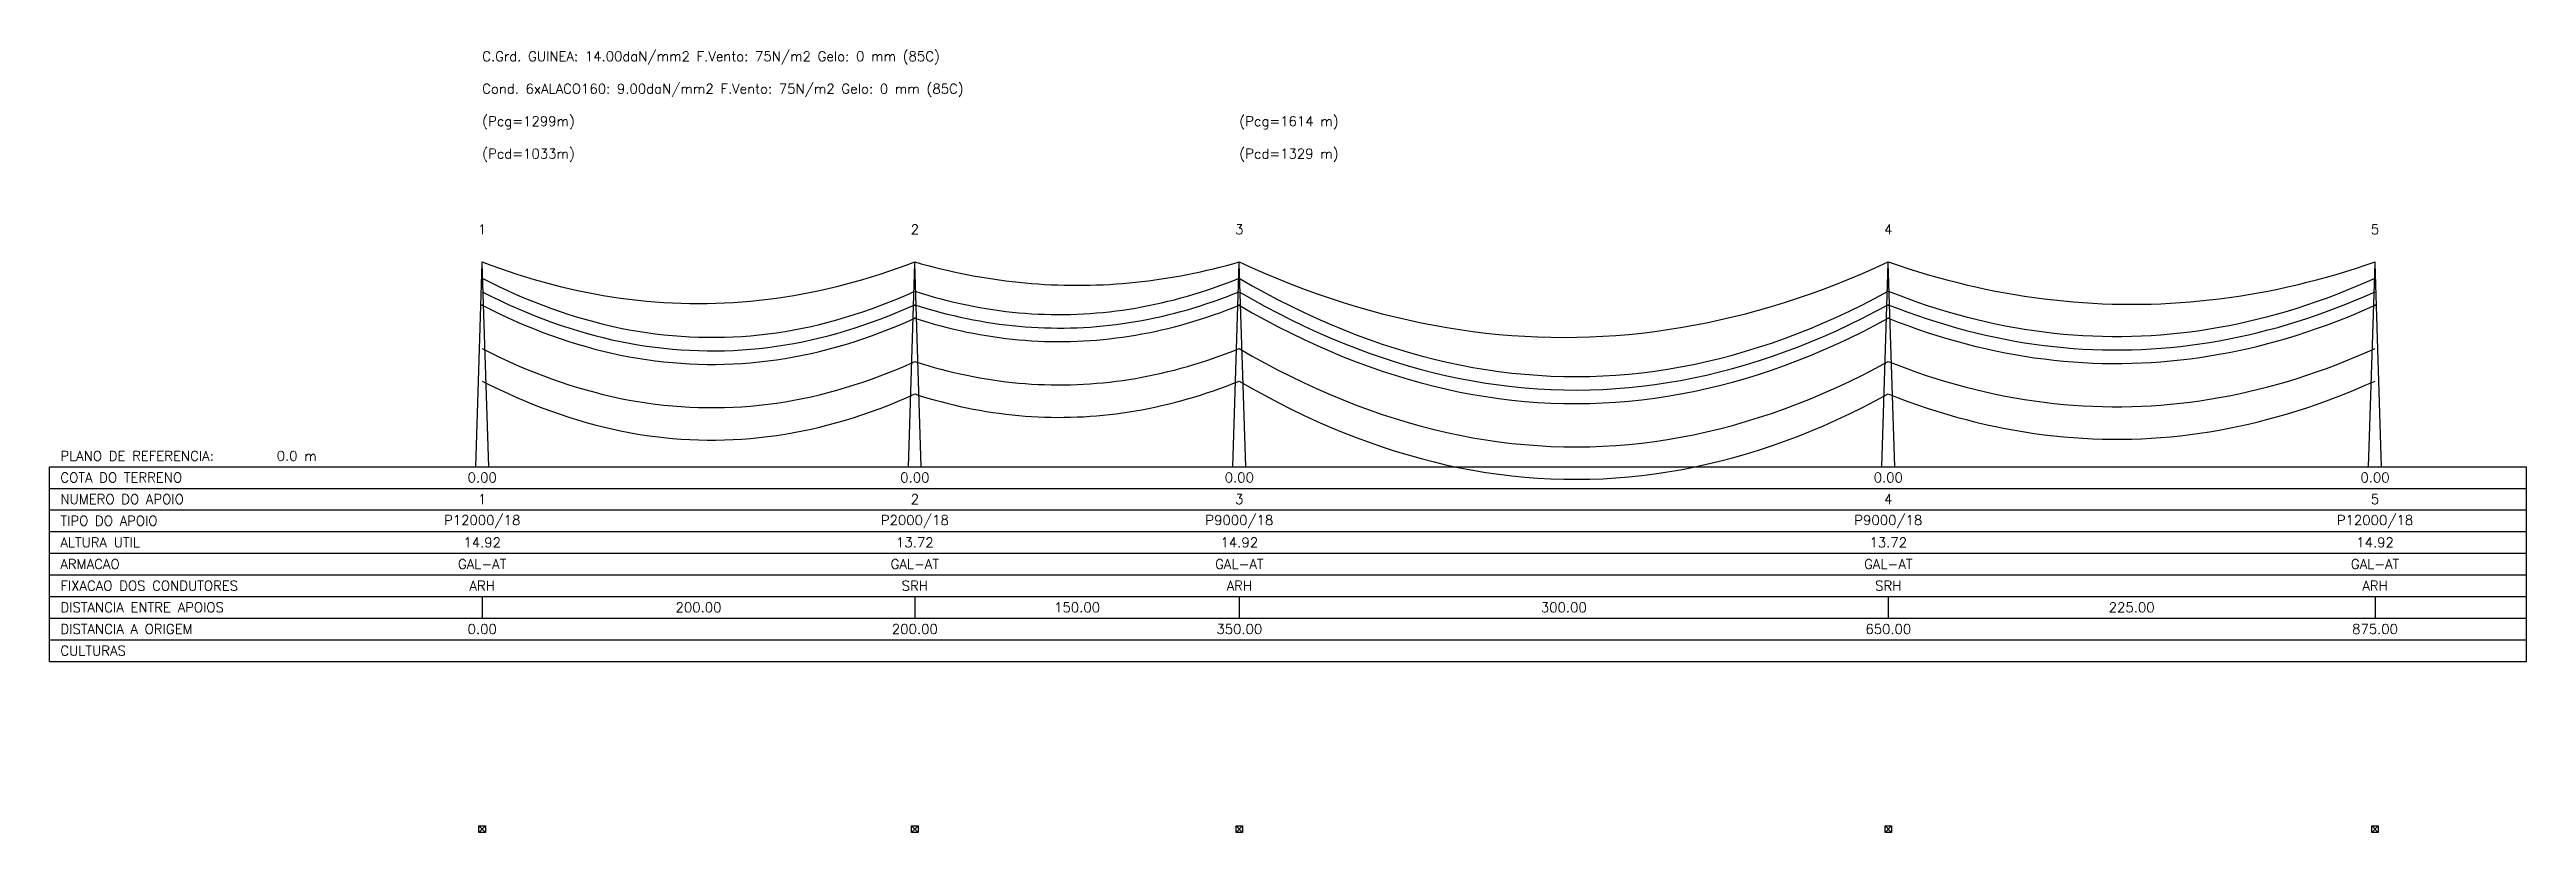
# Model space of a CAD drawing. Extents: x -200 to 945, y -169 to 193.
import ezdxf
from ezdxf.enums import TextEntityAlignment as Align

# ---------------------------------------------------------------- set-up
doc = ezdxf.new("R2010")
doc.units = 0
for name, color, linetype in [('legenda_guitarra_exterior', 3, 'CONTINUOUS'), ('legenda_guitarra_interior', 7, 'CONTINUOUS'), ('legenda_guitarra_texto', 7, 'CONTINUOUS'), ('perfil_cabos', 7, 'CONTINUOUS'), ('perfil_curva_1', 90, 'CONTINUOUS'), ('perfil_curva_2', 20, 'CONTINUOUS'), ('perfil_postes', 4, 'CONTINUOUS'), ('planta_postes', 3, 'CONTINUOUS')]:
    doc.layers.add(name, color=color, linetype=linetype)
doc.styles.get("Standard").update_dxf_attribs({"font": 'romans'})

# ---------------------------------------------------------------- blocks, each defined once
blk = doc.blocks.new('POSTEMETALICO')
at = {"layer": 'PLANTA_POSTES', "color": 0, "linetype": 'CONTINUOUS'}
for p, q in [((-1.5, 1.5), (1.5, 1.5)), ((-1.5, -1.5), (-1.5, 1.5)), ((-1.5, 1.5), (1.5, -1.5)), ((1.5, 1.5), (-1.5, -1.5)), ((1.5, 1.5), (1.5, -1.5)), ((1.5, -1.5), (-1.5, -1.5))]:
    blk.add_line(p, q, dxfattribs=at)

msp = doc.modelspace()

# ---------------------------------------------------------------- linework, layer by layer
at = {"layer": 'LEGENDA_GUITARRA_EXTERIOR', "linetype": 'CONTINUOUS'}
for p, q in [((-200, 0), (945, 0)), ((-200, -90), (-200, 0)), ((945, -90), (945, 0)), ((-200, -90), (945, -90))]:
    msp.add_line(p, q, dxfattribs=at)
at = {"layer": 'LEGENDA_GUITARRA_INTERIOR', "linetype": 'CONTINUOUS'}
for p, q in [((-200, -10), (945, -10)), ((-200, -20), (945, -20)), ((-200, -30), (945, -30)), ((-200, -40), (945, -40)), ((-200, -50), (945, -50)), ((-200, -60), (945, -60)), ((-200, -70), (945, -70)), ((-200, -80), (945, -80))]:
    msp.add_line(p, q, dxfattribs=at)
at = {"layer": 'LEGENDA_GUITARRA_TEXTO', "linetype": 'CONTINUOUS'}
for p, q in [((0, 0), (0, 0)), ((200, 0), (200, 0)), ((350, 0), (350, 0)), ((650, 0), (650, 0)), ((875, 0), (875, 0)), ((0, -60), (0, -70)), ((200, -60), (200, -70)), ((350, -60), (350, -70)), ((650, -60), (650, -70)), ((875, -60), (875, -70))]:
    msp.add_line(p, q, dxfattribs=at)
at = {"layer": 'PERFIL_CABOS'}
for points in [[(0, 94.65), (4, 93.13953), (8, 91.69082), (12, 90.30386), (16, 88.97864), (20, 87.71514), (24, 86.51334), (28, 85.37325), (32, 84.29484), (36, 83.27812), (40, 82.32306), (44, 81.42966), (48, 80.59791), (52, 79.8278), (56, 79.11933), (60, 78.47249), (64, 77.88726), (68, 77.36366), (72, 76.90167), (76, 76.50129), (80, 76.16251), (84, 75.88533), (88, 75.66975), (92, 75.51576), (96, 75.42337), (100, 75.39258), (104, 75.42337), (108, 75.51576), (112, 75.66975), (116, 75.88533), (120, 76.16251), (124, 76.50129), (128, 76.90167), (132, 77.36366), (136, 77.88726), (140, 78.47249), (144, 79.11933), (148, 79.8278), (152, 80.59791), (156, 81.42966), (160, 82.32306), (164, 83.27812), (168, 84.29484), (172, 85.37325), (176, 86.51334), (180, 87.71514), (184, 88.97864), (188, 90.30386), (192, 91.69082), (196, 93.13953), (200, 94.65)], [(200, 94.65), (203, 93.80071), (206, 92.98613), (209, 92.20624), (212, 91.46103), (215, 90.75052), (218, 90.07469), (221, 89.43354), (224, 88.82707), (227, 88.25526), (230, 87.71813), (233, 87.21567), (236, 86.74787), (239, 86.31473), (242, 85.91625), (245, 85.55243), (248, 85.22326), (251, 84.92875), (254, 84.66889), (257, 84.44368), (260, 84.25312), (263, 84.09721), (266, 83.97595), (269, 83.88933), (272, 83.83736), (275, 83.82004), (278, 83.83736), (281, 83.88933), (284, 83.97595), (287, 84.09721), (290, 84.25312), (293, 84.44368), (296, 84.66889), (299, 84.92875), (302, 85.22326), (305, 85.55243), (308, 85.91625), (311, 86.31473), (314, 86.74787), (317, 87.21567), (320, 87.71813), (323, 88.25526), (326, 88.82707), (329, 89.43354), (332, 90.07469), (335, 90.75052), (338, 91.46103), (341, 92.20624), (344, 92.98613), (347, 93.80071), (350, 94.65)], [(350, 94.65), (356, 91.91325), (362, 89.2885), (368, 86.77571), (374, 84.37483), (380, 82.08585), (386, 79.90873), (392, 77.84343), (398, 75.88994), (404, 74.04821), (410, 72.31824), (416, 70.69998), (422, 69.19343), (428, 67.79856), (434, 66.51535), (440, 65.34378), (446, 64.28384), (452, 63.33551), (458, 62.49878), (464, 61.77363), (470, 61.16007), (476, 60.65807), (482, 60.26764), (488, 59.98876), (494, 59.82143), (500, 59.76566), (506, 59.82143), (512, 59.98876), (518, 60.26764), (524, 60.65807), (530, 61.16007), (536, 61.77363), (542, 62.49878), (548, 63.33551), (554, 64.28384), (560, 65.34378), (566, 66.51535), (572, 67.79856), (578, 69.19343), (584, 70.69998), (590, 72.31824), (596, 74.04821), (602, 75.88994), (608, 77.84343), (614, 79.90873), (620, 82.08585), (626, 84.37483), (632, 86.77571), (638, 89.2885), (644, 91.91325), (650, 94.65)], [(650, 94.65), (654.5, 93.11151), (659, 91.63591), (663.5, 90.22318), (668, 88.87332), (672.5, 87.58632), (677, 86.36215), (681.5, 85.20083), (686, 84.10232), (690.5, 83.06664), (695, 82.09376), (699.5, 81.18369), (704, 80.33641), (708.5, 79.55192), (713, 78.83021), (717.5, 78.17127), (722, 77.57511), (726.5, 77.04171), (731, 76.57108), (735.5, 76.1632), (740, 75.81808), (744.5, 75.53572), (749, 75.3161), (753.5, 75.15923), (758, 75.06511), (762.5, 75.03374), (767, 75.06511), (771.5, 75.15923), (776, 75.3161), (780.5, 75.53572), (785, 75.81808), (789.5, 76.1632), (794, 76.57108), (798.5, 77.04171), (803, 77.57511), (807.5, 78.17127), (812, 78.83021), (816.5, 79.55192), (821, 80.33641), (825.5, 81.18369), (830, 82.09376), (834.5, 83.06664), (839, 84.10232), (843.5, 85.20083), (848, 86.36215), (852.5, 87.58632), (857, 88.87332), (861.5, 90.22318), (866, 91.63591), (870.5, 93.11151), (875, 94.65)], [(0, 87.1), (4, 85.07885), (8, 83.13555), (12, 81.27007), (16, 79.48237), (20, 77.77243), (24, 76.14023), (28, 74.58575), (32, 73.10894), (36, 71.70981), (40, 70.38832), (44, 69.14445), (48, 67.97819), (52, 66.88952), (56, 65.87843), (60, 64.94489), (64, 64.08889), (68, 63.31042), (72, 62.60947), (76, 61.98603), (80, 61.44009), (84, 60.97164), (88, 60.58067), (92, 60.26718), (96, 60.03117), (100, 59.87262), (104, 59.79154), (108, 59.78793), (112, 59.86178), (116, 60.0131), (120, 60.24189), (124, 60.54815), (128, 60.93189), (132, 61.39311), (136, 61.93182), (140, 62.54803), (144, 63.24175), (148, 64.01298), (152, 64.86175), (156, 65.78805), (160, 66.79192), (164, 67.87335), (168, 69.03237), (172, 70.26899), (176, 71.58324), (180, 72.97513), (184, 74.44469), (188, 75.99193), (192, 77.61688), (196, 79.31956), (200, 81.1)], [(0, 80.85), (4, 78.82885), (8, 76.88555), (12, 75.02007), (16, 73.23237), (20, 71.52243), (24, 69.89023), (28, 68.33575), (32, 66.85894), (36, 65.45981), (40, 64.13832), (44, 62.89445), (48, 61.72819), (52, 60.63952), (56, 59.62843), (60, 58.69489), (64, 57.83889), (68, 57.06042), (72, 56.35947), (76, 55.73603), (80, 55.19009), (84, 54.72164), (88, 54.33067), (92, 54.01718), (96, 53.78117), (100, 53.62262), (104, 53.54154), (108, 53.53793), (112, 53.61178), (116, 53.7631), (120, 53.99189), (124, 54.29815), (128, 54.68189), (132, 55.14311), (136, 55.68182), (140, 56.29803), (144, 56.99175), (148, 57.76298), (152, 58.61175), (156, 59.53805), (160, 60.54192), (164, 61.62335), (168, 62.78237), (172, 64.01899), (176, 65.33324), (180, 66.72513), (184, 68.19469), (188, 69.74193), (192, 71.36688), (196, 73.06956), (200, 74.85)], [(200, 81.1), (203, 80.15169), (206, 79.24703), (209, 78.38603), (212, 77.56867), (215, 76.79494), (218, 76.06485), (221, 75.37837), (224, 74.73552), (227, 74.13627), (230, 73.58064), (233, 73.0686), (236, 72.60016), (239, 72.17532), (242, 71.79406), (245, 71.4564), (248, 71.16231), (251, 70.91181), (254, 70.70489), (257, 70.54155), (260, 70.42178), (263, 70.34559), (266, 70.31297), (269, 70.32393), (272, 70.37846), (275, 70.47657), (278, 70.61825), (281, 70.80351), (284, 71.03235), (287, 71.30477), (290, 71.62077), (293, 71.98036), (296, 72.38353), (299, 72.8303), (302, 73.32066), (305, 73.85463), (308, 74.43219), (311, 75.05337), (314, 75.71816), (317, 76.42657), (320, 77.17861), (323, 77.97428), (326, 78.81359), (329, 79.69655), (332, 80.62315), (335, 81.59343), (338, 82.60737), (341, 83.66498), (344, 84.76629), (347, 85.91129), (350, 87.1)], [(200, 74.85), (203, 73.90169), (206, 72.99703), (209, 72.13603), (212, 71.31867), (215, 70.54494), (218, 69.81485), (221, 69.12837), (224, 68.48552), (227, 67.88627), (230, 67.33064), (233, 66.8186), (236, 66.35016), (239, 65.92532), (242, 65.54406), (245, 65.2064), (248, 64.91231), (251, 64.66181), (254, 64.45489), (257, 64.29155), (260, 64.17178), (263, 64.09559), (266, 64.06297), (269, 64.07393), (272, 64.12846), (275, 64.22657), (278, 64.36825), (281, 64.55351), (284, 64.78235), (287, 65.05477), (290, 65.37077), (293, 65.73036), (296, 66.13353), (299, 66.5803), (302, 67.07066), (305, 67.60463), (308, 68.18219), (311, 68.80337), (314, 69.46816), (317, 70.17657), (320, 70.92861), (323, 71.72428), (326, 72.56359), (329, 73.44655), (332, 74.37315), (335, 75.34343), (338, 76.35737), (341, 77.41498), (344, 78.51629), (347, 79.66129), (350, 80.85)], [(350, 87.1), (356, 83.65361), (362, 80.34354), (368, 77.16974), (374, 74.13214), (380, 71.23067), (386, 68.46529), (392, 65.83592), (398, 63.34252), (404, 60.98503), (410, 58.76341), (416, 56.67762), (422, 54.7276), (428, 52.91333), (434, 51.23476), (440, 49.69186), (446, 48.28459), (452, 47.01294), (458, 45.87687), (464, 44.87636), (470, 44.01139), (476, 43.28194), (482, 42.68799), (488, 42.22954), (494, 41.90658), (500, 41.7191), (506, 41.66709), (512, 41.75056), (518, 41.9695), (524, 42.32392), (530, 42.81383), (536, 43.43924), (542, 44.20015), (548, 45.0966), (554, 46.12858), (560, 47.29613), (566, 48.59928), (572, 50.03803), (578, 51.61243), (584, 53.32251), (590, 55.1683), (596, 57.14984), (602, 59.26717), (608, 61.52033), (614, 63.90937), (620, 66.43434), (626, 69.09529), (632, 71.89227), (638, 74.82534), (644, 77.89456), (650, 81.1)], [(350, 80.85), (356, 77.40361), (362, 74.09354), (368, 70.91974), (374, 67.88214), (380, 64.98067), (386, 62.21529), (392, 59.58592), (398, 57.09252), (404, 54.73503), (410, 52.51341), (416, 50.42762), (422, 48.4776), (428, 46.66333), (434, 44.98476), (440, 43.44186), (446, 42.03459), (452, 40.76294), (458, 39.62687), (464, 38.62636), (470, 37.76139), (476, 37.03194), (482, 36.43799), (488, 35.97954), (494, 35.65658), (500, 35.4691), (506, 35.41709), (512, 35.50056), (518, 35.7195), (524, 36.07392), (530, 36.56383), (536, 37.18924), (542, 37.95015), (548, 38.8466), (554, 39.87858), (560, 41.04613), (566, 42.34928), (572, 43.78803), (578, 45.36243), (584, 47.07251), (590, 48.9183), (596, 50.89984), (602, 53.01717), (608, 55.27033), (614, 57.65937), (620, 60.18434), (626, 62.84529), (632, 65.64227), (638, 68.57534), (644, 71.64456), (650, 74.85)], [(650, 81.1), (654.5, 79.3511), (659, 77.67862), (663.5, 76.08255), (668, 74.56287), (672.5, 73.11955), (677, 71.75259), (681.5, 70.46196), (686, 69.24766), (690.5, 68.10966), (695, 67.04796), (699.5, 66.06255), (704, 65.1534), (708.5, 64.32052), (713, 63.56388), (717.5, 62.88349), (722, 62.27934), (726.5, 61.75141), (731, 61.2997), (735.5, 60.92422), (740, 60.62494), (744.5, 60.40188), (749, 60.25502), (753.5, 60.18436), (758, 60.18991), (762.5, 60.27167), (767, 60.42963), (771.5, 60.66379), (776, 60.97417), (780.5, 61.36076), (785, 61.82357), (789.5, 62.3626), (794, 62.97786), (798.5, 63.66935), (803, 64.43709), (807.5, 65.28108), (812, 66.20134), (816.5, 67.19787), (821, 68.27068), (825.5, 69.41979), (830, 70.64521), (834.5, 71.94696), (839, 73.32504), (843.5, 74.77948), (848, 76.31029), (852.5, 77.91749), (857, 79.6011), (861.5, 81.36113), (866, 83.19761), (870.5, 85.11056), (875, 87.1)], [(650, 74.85), (654.5, 73.1011), (659, 71.42862), (663.5, 69.83255), (668, 68.31287), (672.5, 66.86955), (677, 65.50259), (681.5, 64.21196), (686, 62.99766), (690.5, 61.85966), (695, 60.79796), (699.5, 59.81255), (704, 58.9034), (708.5, 58.07052), (713, 57.31388), (717.5, 56.63349), (722, 56.02934), (726.5, 55.50141), (731, 55.0497), (735.5, 54.67422), (740, 54.37494), (744.5, 54.15188), (749, 54.00502), (753.5, 53.93436), (758, 53.93991), (762.5, 54.02167), (767, 54.17963), (771.5, 54.41379), (776, 54.72417), (780.5, 55.11076), (785, 55.57357), (789.5, 56.1126), (794, 56.72786), (798.5, 57.41935), (803, 58.18709), (807.5, 59.03108), (812, 59.95134), (816.5, 60.94787), (821, 62.02068), (825.5, 63.16979), (830, 64.39521), (834.5, 65.69696), (839, 67.07504), (843.5, 68.52948), (848, 70.06029), (852.5, 71.66749), (857, 73.3511), (861.5, 75.11113), (866, 76.94761), (870.5, 78.86056), (875, 80.85)], [(0, 74.6), (4, 72.57885), (8, 70.63555), (12, 68.77007), (16, 66.98237), (20, 65.27243), (24, 63.64023), (28, 62.08575), (32, 60.60894), (36, 59.20981), (40, 57.88832), (44, 56.64445), (48, 55.47819), (52, 54.38952), (56, 53.37843), (60, 52.44489), (64, 51.58889), (68, 50.81042), (72, 50.10947), (76, 49.48603), (80, 48.94009), (84, 48.47164), (88, 48.08067), (92, 47.76718), (96, 47.53117), (100, 47.37262), (104, 47.29154), (108, 47.28793), (112, 47.36178), (116, 47.5131), (120, 47.74189), (124, 48.04815), (128, 48.43189), (132, 48.89311), (136, 49.43182), (140, 50.04803), (144, 50.74175), (148, 51.51298), (152, 52.36175), (156, 53.28805), (160, 54.29192), (164, 55.37335), (168, 56.53237), (172, 57.76899), (176, 59.08324), (180, 60.47513), (184, 61.94469), (188, 63.49193), (192, 65.11688), (196, 66.81956), (200, 68.6)], [(200, 68.6), (203, 67.65169), (206, 66.74703), (209, 65.88603), (212, 65.06867), (215, 64.29494), (218, 63.56485), (221, 62.87837), (224, 62.23552), (227, 61.63627), (230, 61.08064), (233, 60.5686), (236, 60.10016), (239, 59.67532), (242, 59.29406), (245, 58.9564), (248, 58.66231), (251, 58.41181), (254, 58.20489), (257, 58.04155), (260, 57.92178), (263, 57.84559), (266, 57.81297), (269, 57.82393), (272, 57.87846), (275, 57.97657), (278, 58.11825), (281, 58.30351), (284, 58.53235), (287, 58.80477), (290, 59.12077), (293, 59.48036), (296, 59.88353), (299, 60.3303), (302, 60.82066), (305, 61.35463), (308, 61.93219), (311, 62.55337), (314, 63.21816), (317, 63.92657), (320, 64.67861), (323, 65.47428), (326, 66.31359), (329, 67.19655), (332, 68.12315), (335, 69.09343), (338, 70.10737), (341, 71.16498), (344, 72.26629), (347, 73.41129), (350, 74.6)], [(350, 74.6), (356, 71.15361), (362, 67.84354), (368, 64.66974), (374, 61.63214), (380, 58.73067), (386, 55.96529), (392, 53.33592), (398, 50.84252), (404, 48.48503), (410, 46.26341), (416, 44.17762), (422, 42.2276), (428, 40.41333), (434, 38.73476), (440, 37.19186), (446, 35.78459), (452, 34.51294), (458, 33.37687), (464, 32.37636), (470, 31.51139), (476, 30.78194), (482, 30.18799), (488, 29.72954), (494, 29.40658), (500, 29.2191), (506, 29.16709), (512, 29.25056), (518, 29.4695), (524, 29.82392), (530, 30.31383), (536, 30.93924), (542, 31.70015), (548, 32.5966), (554, 33.62858), (560, 34.79613), (566, 36.09928), (572, 37.53803), (578, 39.11243), (584, 40.82251), (590, 42.6683), (596, 44.64984), (602, 46.76717), (608, 49.02033), (614, 51.40937), (620, 53.93434), (626, 56.59529), (632, 59.39227), (638, 62.32534), (644, 65.39456), (650, 68.6)], [(650, 68.6), (654.5, 66.8511), (659, 65.17862), (663.5, 63.58255), (668, 62.06287), (672.5, 60.61955), (677, 59.25259), (681.5, 57.96196), (686, 56.74766), (690.5, 55.60966), (695, 54.54796), (699.5, 53.56255), (704, 52.6534), (708.5, 51.82052), (713, 51.06388), (717.5, 50.38349), (722, 49.77934), (726.5, 49.25141), (731, 48.7997), (735.5, 48.42422), (740, 48.12494), (744.5, 47.90188), (749, 47.75502), (753.5, 47.68436), (758, 47.68991), (762.5, 47.77167), (767, 47.92963), (771.5, 48.16379), (776, 48.47417), (780.5, 48.86076), (785, 49.32357), (789.5, 49.8626), (794, 50.47786), (798.5, 51.16935), (803, 51.93709), (807.5, 52.78108), (812, 53.70134), (816.5, 54.69787), (821, 55.77068), (825.5, 56.91979), (830, 58.14521), (834.5, 59.44696), (839, 60.82504), (843.5, 62.27948), (848, 63.81029), (852.5, 65.41749), (857, 67.1011), (861.5, 68.86113), (866, 70.69761), (870.5, 72.61056), (875, 74.6)]]:
    msp.add_lwpolyline(points, dxfattribs=at)
at = {"layer": 'PERFIL_CURVA_1'}
for points in [[(0, 54.6), (4, 52.57885), (8, 50.63555), (12, 48.77007), (16, 46.98237), (20, 45.27243), (24, 43.64023), (28, 42.08575), (32, 40.60894), (36, 39.20981), (40, 37.88832), (44, 36.64445), (48, 35.47819), (52, 34.38952), (56, 33.37843), (60, 32.44489), (64, 31.58889), (68, 30.81042), (72, 30.10947), (76, 29.48603), (80, 28.94009), (84, 28.47164), (88, 28.08067), (92, 27.76718), (96, 27.53117), (100, 27.37262), (104, 27.29154), (108, 27.28793), (112, 27.36178), (116, 27.5131), (120, 27.74189), (124, 28.04815), (128, 28.43189), (132, 28.89311), (136, 29.43182), (140, 30.04803), (144, 30.74175), (148, 31.51298), (152, 32.36175), (156, 33.28805), (160, 34.29192), (164, 35.37335), (168, 36.53237), (172, 37.76899), (176, 39.08324), (180, 40.47513), (184, 41.94469), (188, 43.49193), (192, 45.11688), (196, 46.81956), (200, 48.6)], [(200, 48.6), (203, 47.65169), (206, 46.74703), (209, 45.88603), (212, 45.06867), (215, 44.29494), (218, 43.56485), (221, 42.87837), (224, 42.23552), (227, 41.63627), (230, 41.08064), (233, 40.5686), (236, 40.10016), (239, 39.67532), (242, 39.29406), (245, 38.9564), (248, 38.66231), (251, 38.41181), (254, 38.20489), (257, 38.04155), (260, 37.92178), (263, 37.84559), (266, 37.81297), (269, 37.82393), (272, 37.87846), (275, 37.97657), (278, 38.11825), (281, 38.30351), (284, 38.53235), (287, 38.80477), (290, 39.12077), (293, 39.48036), (296, 39.88353), (299, 40.3303), (302, 40.82066), (305, 41.35463), (308, 41.93219), (311, 42.55337), (314, 43.21816), (317, 43.92657), (320, 44.67861), (323, 45.47428), (326, 46.31359), (329, 47.19655), (332, 48.12315), (335, 49.09343), (338, 50.10737), (341, 51.16498), (344, 52.26629), (347, 53.41129), (350, 54.6)], [(350, 54.6), (356, 51.15361), (362, 47.84354), (368, 44.66974), (374, 41.63214), (380, 38.73067), (386, 35.96529), (392, 33.33592), (398, 30.84252), (404, 28.48503), (410, 26.26341), (416, 24.17762), (422, 22.2276), (428, 20.41333), (434, 18.73476), (440, 17.19186), (446, 15.78459), (452, 14.51294), (458, 13.37687), (464, 12.37636), (470, 11.51139), (476, 10.78194), (482, 10.18799), (488, 9.72954), (494, 9.40658), (500, 9.2191), (506, 9.16709), (512, 9.25056), (518, 9.4695), (524, 9.82392), (530, 10.31383), (536, 10.93924), (542, 11.70015), (548, 12.5966), (554, 13.62858), (560, 14.79613), (566, 16.09928), (572, 17.53803), (578, 19.11243), (584, 20.82251), (590, 22.6683), (596, 24.64984), (602, 26.76717), (608, 29.02033), (614, 31.40937), (620, 33.93434), (626, 36.59529), (632, 39.39227), (638, 42.32534), (644, 45.39456), (650, 48.6)], [(650, 48.6), (654.5, 46.8511), (659, 45.17862), (663.5, 43.58255), (668, 42.06287), (672.5, 40.61955), (677, 39.25259), (681.5, 37.96196), (686, 36.74766), (690.5, 35.60966), (695, 34.54796), (699.5, 33.56255), (704, 32.6534), (708.5, 31.82052), (713, 31.06388), (717.5, 30.38349), (722, 29.77934), (726.5, 29.25141), (731, 28.7997), (735.5, 28.42422), (740, 28.12494), (744.5, 27.90188), (749, 27.75502), (753.5, 27.68436), (758, 27.68991), (762.5, 27.77167), (767, 27.92963), (771.5, 28.16379), (776, 28.47417), (780.5, 28.86076), (785, 29.32357), (789.5, 29.8626), (794, 30.47786), (798.5, 31.16935), (803, 31.93709), (807.5, 32.78108), (812, 33.70134), (816.5, 34.69787), (821, 35.77068), (825.5, 36.91979), (830, 38.14521), (834.5, 39.44696), (839, 40.82504), (843.5, 42.27948), (848, 43.81029), (852.5, 45.41749), (857, 47.1011), (861.5, 48.86113), (866, 50.69761), (870.5, 52.61056), (875, 54.6)]]:
    msp.add_lwpolyline(points, dxfattribs=at)
at = {"layer": 'PERFIL_CURVA_2'}
for points in [[(0, 39.6), (4, 37.57885), (8, 35.63555), (12, 33.77007), (16, 31.98237), (20, 30.27243), (24, 28.64023), (28, 27.08575), (32, 25.60894), (36, 24.20981), (40, 22.88832), (44, 21.64445), (48, 20.47819), (52, 19.38952), (56, 18.37843), (60, 17.44489), (64, 16.58889), (68, 15.81042), (72, 15.10947), (76, 14.48603), (80, 13.94009), (84, 13.47164), (88, 13.08067), (92, 12.76718), (96, 12.53117), (100, 12.37262), (104, 12.29154), (108, 12.28793), (112, 12.36178), (116, 12.5131), (120, 12.74189), (124, 13.04815), (128, 13.43189), (132, 13.89311), (136, 14.43182), (140, 15.04803), (144, 15.74175), (148, 16.51298), (152, 17.36175), (156, 18.28805), (160, 19.29192), (164, 20.37335), (168, 21.53237), (172, 22.76899), (176, 24.08324), (180, 25.47513), (184, 26.94469), (188, 28.49193), (192, 30.11688), (196, 31.81956), (200, 33.6)], [(200, 33.6), (203, 32.65169), (206, 31.74703), (209, 30.88603), (212, 30.06867), (215, 29.29494), (218, 28.56485), (221, 27.87837), (224, 27.23552), (227, 26.63627), (230, 26.08064), (233, 25.5686), (236, 25.10016), (239, 24.67532), (242, 24.29406), (245, 23.9564), (248, 23.66231), (251, 23.41181), (254, 23.20489), (257, 23.04155), (260, 22.92178), (263, 22.84559), (266, 22.81297), (269, 22.82393), (272, 22.87846), (275, 22.97657), (278, 23.11825), (281, 23.30351), (284, 23.53235), (287, 23.80477), (290, 24.12077), (293, 24.48036), (296, 24.88353), (299, 25.3303), (302, 25.82066), (305, 26.35463), (308, 26.93219), (311, 27.55337), (314, 28.21816), (317, 28.92657), (320, 29.67861), (323, 30.47428), (326, 31.31359), (329, 32.19655), (332, 33.12315), (335, 34.09343), (338, 35.10737), (341, 36.16498), (344, 37.26629), (347, 38.41129), (350, 39.6)], [(350, 39.6), (356, 36.15361), (362, 32.84354), (368, 29.66974), (374, 26.63214), (380, 23.73067), (386, 20.96529), (392, 18.33592), (398, 15.84252), (404, 13.48503), (410, 11.26341), (416, 9.17762), (422, 7.2276), (428, 5.41333), (434, 3.73476), (440, 2.19186), (446, 0.78459), (452, -0.48706), (458, -1.62313), (464, -2.62364), (470, -3.48861), (476, -4.21807), (482, -4.81201), (488, -5.27046), (494, -5.59342), (500, -5.7809), (506, -5.83291), (512, -5.74944), (518, -5.5305), (524, -5.17608), (530, -4.68617), (536, -4.06076), (542, -3.29985), (548, -2.4034), (554, -1.37142), (560, -0.20387), (566, 1.09928), (572, 2.53803), (578, 4.11243), (584, 5.82251), (590, 7.6683), (596, 9.64984), (602, 11.76717), (608, 14.02033), (614, 16.40937), (620, 18.93434), (626, 21.59529), (632, 24.39227), (638, 27.32534), (644, 30.39456), (650, 33.6)], [(650, 33.6), (654.5, 31.8511), (659, 30.17862), (663.5, 28.58255), (668, 27.06287), (672.5, 25.61955), (677, 24.25259), (681.5, 22.96196), (686, 21.74766), (690.5, 20.60966), (695, 19.54796), (699.5, 18.56255), (704, 17.6534), (708.5, 16.82052), (713, 16.06388), (717.5, 15.38349), (722, 14.77934), (726.5, 14.25141), (731, 13.7997), (735.5, 13.42422), (740, 13.12494), (744.5, 12.90188), (749, 12.75502), (753.5, 12.68436), (758, 12.68991), (762.5, 12.77167), (767, 12.92963), (771.5, 13.16379), (776, 13.47417), (780.5, 13.86076), (785, 14.32357), (789.5, 14.8626), (794, 15.47786), (798.5, 16.16935), (803, 16.93709), (807.5, 17.78108), (812, 18.70134), (816.5, 19.69787), (821, 20.77068), (825.5, 21.91979), (830, 23.14521), (834.5, 24.44696), (839, 25.82504), (843.5, 27.27948), (848, 28.81029), (852.5, 30.41749), (857, 32.1011), (861.5, 33.86113), (866, 35.69761), (870.5, 37.61056), (875, 39.6)]]:
    msp.add_lwpolyline(points, dxfattribs=at)
at = {"layer": 'PERFIL_POSTES', "linetype": 'CONTINUOUS'}
for p, q in [((-3, 0), (0, 94)), ((0, 94), (0, 94.65)), ((3, 0), (0, 94)), ((197, 0), (200, 94)), ((200, 94), (200, 94.65)), ((203, 0), (200, 94)), ((347, 0), (350, 94)), ((350, 94), (350, 94.65)), ((353, 0), (350, 94)), ((647, 0), (650, 94)), ((650, 94), (650, 94.65)), ((653, 0), (650, 94)), ((872, 0), (875, 94)), ((875, 94), (875, 94.65)), ((878, 0), (875, 94))]:
    msp.add_line(p, q, dxfattribs=at)
at = {"layer": 'PERFIL_POSTES'}
for p in [(0, 74.6), (0, 74.6), (200, 74.6), (350, 74.6), (350, 74.6), (650, 74.6), (875, 74.6), (875, 74.6), (200, 68.6), (650, 68.6)]:
    msp.add_point(p, dxfattribs=at)
at = {"layer": 'PLANTA_POSTES'}
for p in [(0, -167.5), (200, -167.5), (350, -167.5), (650, -167.5), (875, -167.5)]:
    msp.add_point(p, dxfattribs=at)

# ---------------------------------------------------------------- block references
for p in [(0, -167.5), (200, -167.5), (350, -167.5), (650, -167.5), (875, -167.5)]:
    msp.add_blockref('POSTEMETALICO', p, dxfattribs=at)

# ---------------------------------------------------------------- texts
at = {"layer": 'LEGENDA_GUITARRA_TEXTO'}
for s, p in [('PLANO DE REFERENCIA:', (-195, 5)), ('0.0 m', (-95, 5)), ('COTA DO TERRENO', (-195, -5)), ('TIPO DO APOIO', (-195, -25)), ('NUMERO DO APOIO', (-195, -15)), ('ALTURA UTIL', (-195, -35)), ('ARMACAO', (-195, -45)), ('FIXACAO DOS CONDUTORES', (-195, -55)), ('DISTANCIA ENTRE APOIOS', (-195, -65)), ('DISTANCIA A ORIGEM', (-195, -75)), ('CULTURAS', (-195, -85))]:
    msp.add_text(s, height=4.5, dxfattribs=at).set_placement(p, align=Align.MIDDLE_LEFT)
for s, p in [('0.00', (0, -5)), ('0.00', (200, -5)), ('0.00', (350, -5)), ('0.00', (650, -5)), ('0.00', (875, -5)), ('P12000/18', (0, -25)), ('1', (0, -15)), ('P2000/18', (200, -25)), ('2', (200, -15)), ('P9000/18', (350, -25)), ('3', (350, -15)), ('P9000/18', (650, -25)), ('4', (650, -15)), ('P12000/18', (875, -25)), ('5', (875, -15)), ('14.92', (0, -35)), ('13.72', (200, -35)), ('14.92', (350, -35)), ('13.72', (650, -35)), ('14.92', (875, -35)), ('GAL-AT', (0, -45)), ('GAL-AT', (200, -45)), ('GAL-AT', (350, -45)), ('GAL-AT', (650, -45)), ('GAL-AT', (875, -45)), ('ARH', (0, -55)), ('SRH', (200, -55)), ('ARH', (350, -55)), ('SRH', (650, -55)), ('ARH', (875, -55)), ('200.00', (100, -65)), ('150.00', (275, -65)), ('300.00', (500, -65)), ('225.00', (762.5, -65)), ('0.00', (0, -75)), ('200.00', (200, -75)), ('350.00', (350, -75)), ('650.00', (650, -75)), ('875.00', (875, -75))]:
    msp.add_text(s, height=4.5, dxfattribs=at).set_placement(p, align=Align.MIDDLE)
at = {"layer": 'PERFIL_CABOS'}
for s, p in [('C.Grd. GUINEA: 14.00daN/mm2 F.Vento: 75N/m2 Gelo: 0 mm (85C)', (0, 189.65)), ('Cond. 6xALACO160: 9.00daN/mm2 F.Vento: 75N/m2 Gelo: 0 mm (85C)', (0, 174.65)), ('(Pcg=1299m)', (0, 159.65)), ('(Pcg=1614 m)', (350, 159.65)), ('(Pcd=1033m)', (0, 144.65)), ('(Pcd=1329 m)', (350, 144.65))]:
    msp.add_text(s, height=4.5, dxfattribs=at).set_placement(p, align=Align.MIDDLE_LEFT)
at = {"layer": 'PERFIL_POSTES'}
for s, p in [('1', (0, 109.65)), ('2', (200, 109.65)), ('3', (350, 109.65)), ('4', (650, 109.65)), ('5', (875, 109.65))]:
    msp.add_text(s, height=4.5, dxfattribs=at).set_placement(p, align=Align.MIDDLE)

doc.saveas('drawing.dxf')
